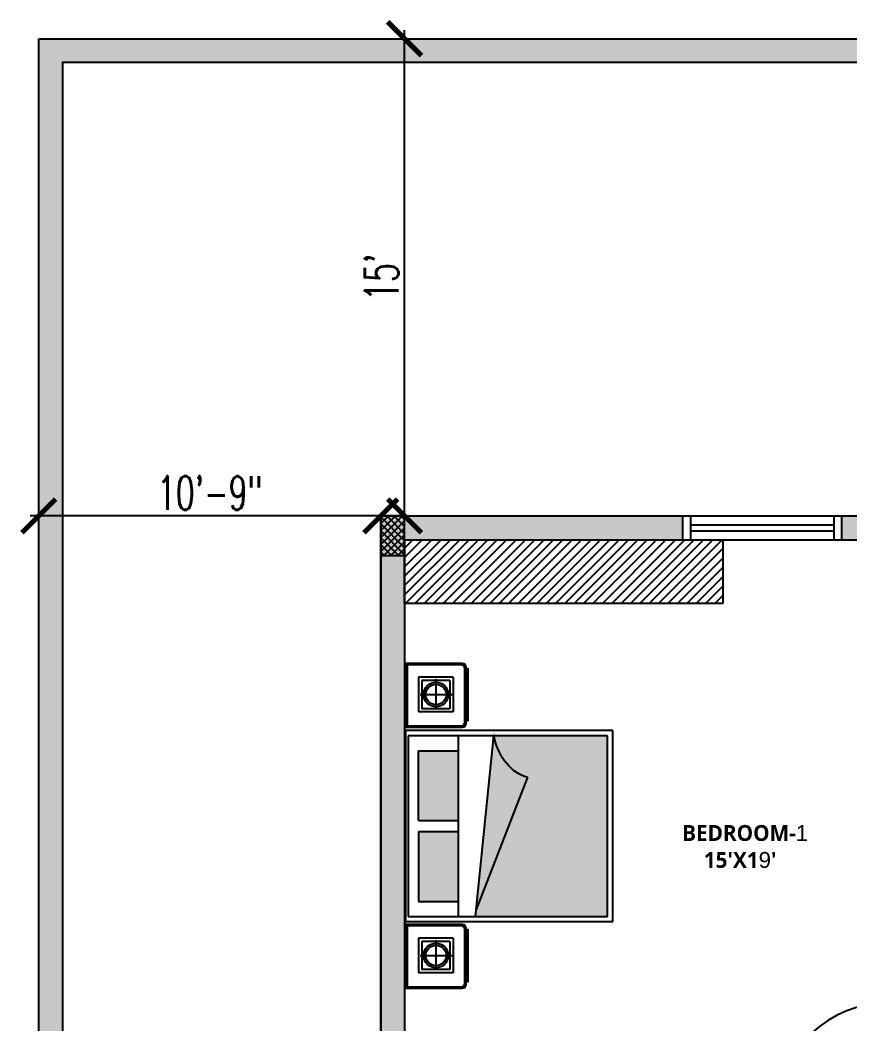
# Model space of a CAD drawing. Header units: inches. Extents: x 99023 to 109265, y 17199 to 18675.
# Drawn here: x 99061.5 to 99374.6, y 18222.8 to 18601.5 of the extents above; entities that cross this region are included whole.
import ezdxf

# ---------------------------------------------------------------- set-up
doc = ezdxf.new("R2010")
doc.units = ezdxf.units.IN
doc.layers.get('0').update_dxf_attribs({"color": 255})
for name, color, linetype in [('Column', 170, 'Continuous'), ('HAT', 8, 'Continuous'), ('I-WALL-PATT', 7, 'Continuous')]:
    doc.layers.add(name, color=color, linetype=linetype)
doc.styles.get("Standard").update_dxf_attribs({"font": 'arial.ttf'})
doc.styles.add('style2', font='romans.shx', dxfattribs={"width": 0.65})
doc.dimstyles.new('115', dxfattribs={"dimscale": 4.25, "dimtxt": 3, "dimasz": 0.5, "dimexe": 0.75, "dimexo": 0.75, "dimgap": 0.25, "dimtad": 1, "dimdec": 8, "dimzin": 0, "dimdsep": 46, "dimlunit": 4, "dimtxsty": 'style2', "dimblk": 'DOT', "dimcen": 0.25, "dimdle": 0.75, "dimclrd": 5, "dimclre": 5, "dimclrt": 2, "dimadec": 0, "dimazin": 0, "dimtfac": 0.75, "dimtdec": 8, "dimtix": 1, "dimtmove": 2, "dimatfit": 0, "dimfxl": 1, "dimfrac": 1, "dimtolj": 1, "dimtzin": 0, "dimlwd": -1, "dimlwe": -1, "dimarcsym": 0})

# ---------------------------------------------------------------- blocks, each defined once
blk = doc.blocks.new('_ArchTick')
at = {"color": 0, "linetype": 'ByBlock', "const_width": 0.15}
blk.add_lwpolyline([(-0.5, -0.5), (0.5, 0.5)], dxfattribs=at)
blk = doc.blocks.new('*D15')
at = {"color": 4, "transparency": 16777216}
blk.add_line((99200.76, 18414.44), (99065.38, 18414.44), dxfattribs=at)
at = {"layer": 'Defpoints', "color": 0, "linetype": 'ByBlock', "lineweight": -2, "transparency": 16777216}
for p in [(99068.57, 18414.44), (99068.57, 18414.44), (99197.57, 18414.44)]:
    blk.add_point(p, dxfattribs=at)
at = {"color": 4, "linetype": 'ByBlock', "transparency": 16777216, "xscale": 12.75, "yscale": 12.75, "zscale": 12.75, "rotation": 180}
blk.add_blockref('_ArchTick', (99068.57, 18414.44), dxfattribs=at)
at = {"color": 4, "linetype": 'ByBlock', "transparency": 16777216, "xscale": 12.75, "yscale": 12.75, "zscale": 12.75}
blk.add_blockref('_ArchTick', (99197.57, 18414.44), dxfattribs=at)
at = {"color": 4, "linetype": 'ByBlock', "transparency": 16777216, "insert": (99133.07, 18423.09), "char_height": 12.75, "attachment_point": 5, "style": 'style2'}
blk.add_mtext('\\A1;10\'-9"', dxfattribs=at)
blk = doc.blocks.new('*D16')
at = {"color": 4, "transparency": 16777216}
blk.add_line((99206.57, 18411.25), (99206.57, 18597.63), dxfattribs=at)
at = {"color": 4, "linetype": 'ByBlock', "transparency": 16777216}
for p, q in [((99209.76, 18594.44), (99209.76, 18594.44)), ((99209.76, 18414.44), (99209.76, 18414.44))]:
    blk.add_line(p, q, dxfattribs=at)
at = {"layer": 'Defpoints', "color": 0, "linetype": 'ByBlock', "lineweight": -2, "transparency": 16777216}
for p in [(99206.57, 18594.44), (99206.57, 18594.44), (99206.57, 18414.44)]:
    blk.add_point(p, dxfattribs=at)
at = {"color": 4, "linetype": 'ByBlock', "transparency": 16777216, "xscale": 12.75, "yscale": 12.75, "zscale": 12.75}
for p, rotation in [((99206.57, 18594.44), 90), ((99206.57, 18414.44), 270)]:
    blk.add_blockref('_ArchTick', p, dxfattribs=dict(at, rotation=rotation))
at = {"color": 4, "linetype": 'ByBlock', "transparency": 16777216, "insert": (99197.92, 18504.44), "char_height": 12.75, "attachment_point": 5, "rotation": 90, "style": 'style2'}
blk.add_mtext("\\A1;15'", dxfattribs=at)

msp = doc.modelspace()

# ---------------------------------------------------------------- hatches: boundary and pattern name
at = {"layer": 'HAT', "linetype": 'ByBlock'}
h = msp.add_hatch(dxfattribs=at)
h.set_pattern_fill('ANSI37', color=256, scale=15)
h.set_pattern_definition([(45, (-251813.3967, -54534.0869), (-1.325825215, 1.325825215), []), (135, (-251813.3967, -54534.0869), (-1.325825215, -1.325825215), [])])
h.paths.add_polyline_path([(99572.56989581, 17979.43877382), (99587.56989581, 17979.43877382), (99587.56989581, 17988.43877382), (99572.56989581, 17988.43877382)])
edge = h.paths.add_edge_path()
edge.add_arc((99767.56989581, 18066.43877382), 6, 0, 360)
edge = h.paths.add_edge_path()
edge.add_arc((99611.56989581, 18066.43877382), 6, 0, 360)
edge = h.paths.add_edge_path()
edge.add_arc((99767.56989581, 18175.93877382), 6, 0, 360)
edge = h.paths.add_edge_path()
edge.add_arc((99611.56989581, 18175.93877382), 6, 0, 360)
edge = h.paths.add_edge_path()
edge.add_arc((100139.56989581, 17926.60544049), 6, 0, 360)
edge = h.paths.add_edge_path()
edge.add_arc((100139.56989581, 17769.43877382), 6, 0, 360)
edge = h.paths.add_edge_path()
edge.add_arc((99914.78482924, 17769.43877382), 6, 0, 360)
edge = h.paths.add_edge_path()
edge.add_arc((100057.06989581, 17851.93877382), 6, 0, 360)
edge = h.paths.add_edge_path()
edge.add_arc((99934.10840987, 17851.93877382), 6, 0, 360)
edge = h.paths.add_edge_path()
edge.add_arc((99835.06989581, 17851.93877382), 6, 0, 360)
h.paths.add_polyline_path([(100061.56989581, 17979.43877382), (100043.56989581, 17979.43877382), (100043.56989581, 17988.43877382), (100061.56989581, 17988.43877382)])
h.paths.add_polyline_path([(99920.60840987, 17979.43877382), (99938.60840987, 17979.43877382), (99938.60840987, 17988.43877382), (99920.60840987, 17988.43877382)])
h.paths.add_polyline_path([(99755.56989581, 17979.43877382), (99770.56989581, 17979.43877382), (99770.56989581, 17988.43877382), (99755.56989581, 17988.43877382)])
h.paths.add_polyline_path([(99572.56989581, 17847.43877382), (99587.56989581, 17847.43877382), (99587.56989581, 17856.43877382), (99572.56989581, 17856.43877382)])
h.paths.add_polyline_path([(99755.56989581, 17862.43877382), (99755.56989581, 17847.43877382), (99764.56989581, 17847.43877382), (99764.56989581, 17862.43877382)])
h.paths.add_polyline_path([(100052.56989581, 18261.43877382), (100052.56989581, 18243.43877382), (100061.56989581, 18243.43877382), (100061.56989581, 18261.43877382)])
h.paths.add_polyline_path([(99929.60840987, 18261.43877382), (99929.60840987, 18243.43877382), (99938.60840987, 18243.43877382), (99938.60840987, 18261.43877382)])
h.paths.add_polyline_path([(99755.56989581, 18258.43877382), (99755.56989581, 18243.43877382), (99764.56989581, 18243.43877382), (99764.56989581, 18258.43877382)])
h.paths.add_polyline_path([(99671.56989581, 18258.43877382), (99671.56989581, 18243.43877382), (99680.56989581, 18243.43877382), (99680.56989581, 18258.43877382)])
h.paths.add_polyline_path([(99488.56989581, 18258.43877382), (99488.56989581, 18243.43877382), (99497.56989581, 18243.43877382), (99497.56989581, 18258.43877382)])
h.paths.add_polyline_path([(99374.56989581, 18171.43877382), (99392.56989581, 18171.43877382), (99392.56989581, 18180.43877382), (99374.56989581, 18180.43877382)])
h.paths.add_polyline_path([(99383.56989581, 18006.43877382), (99383.56989581, 17991.43877382), (99392.56989581, 17991.43877382), (99392.56989581, 18006.43877382)])
h.paths.add_polyline_path([(99383.56989581, 17862.43877382), (99383.56989581, 17847.43877382), (99392.56989581, 17847.43877382), (99392.56989581, 17862.43877382)])
h.paths.add_polyline_path([(99197.56989581, 17862.43877382), (99197.56989581, 17847.43877382), (99206.56989581, 17847.43877382), (99206.56989581, 17862.43877382)])
h.paths.add_polyline_path([(99197.56989581, 18006.43877382), (99197.56989581, 17991.43877382), (99206.56989581, 17991.43877382), (99206.56989581, 18006.43877382)])
h.paths.add_polyline_path([(99197.56989581, 18189.43877382), (99197.56989581, 18171.43877382), (99206.56989581, 18171.43877382), (99206.56989581, 18189.43877382)])
h.paths.add_polyline_path([(99197.56989581, 18414.43877382), (99197.56989581, 18399.43877382), (99206.56989581, 18399.43877382), (99206.56989581, 18414.43877382)])
h.paths.add_polyline_path([(99488.56989581, 18405.43877382), (99503.56989581, 18405.43877382), (99503.56989581, 18414.43877382), (99488.56989581, 18414.43877382)])
h.paths.add_polyline_path([(99377.56989581, 18405.43877382), (99392.56989581, 18405.43877382), (99392.56989581, 18414.43877382), (99377.56989581, 18414.43877382)])
h.paths.add_polyline_path([(99665.56989581, 18405.43877382), (99680.56989581, 18405.43877382), (99680.56989581, 18414.43877382), (99665.56989581, 18414.43877382)])
h.paths.add_polyline_path([(99755.56989581, 18405.43877382), (99770.56989581, 18405.43877382), (99770.56989581, 18414.43877382), (99755.56989581, 18414.43877382)])
h.paths.add_polyline_path([(100046.56989581, 18405.43877382), (100061.56989581, 18405.43877382), (100061.56989581, 18414.43877382), (100046.56989581, 18414.43877382)])
h.paths.add_polyline_path([(99923.60840987, 18405.43877382), (99938.60840987, 18405.43877382), (99938.60840987, 18414.43877382), (99923.60840987, 18414.43877382)])
at = {"layer": 'I-WALL-PATT', "true_color": 0x3b3b3b, "transparency": 33554687}
h = msp.add_hatch(color=250, dxfattribs=at)
h.dxf.hatch_style = 1
h.paths.add_polyline_path([(100067.56989581, 18585.43877382), (100067.56989581, 18594.43877382), (99068.56989581, 18594.43877382), (99068.56989581, 17406.43877382), (101708.56989581, 17406.43877382), (101708.56989581, 18594.43877382), (100406.56989581, 18594.43877382), (100406.56989581, 18585.43877382), (100602.69015878, 18585.43877382), (101699.56989581, 18585.43877382), (101699.56989581, 17415.43877382), (99077.56989581, 17415.43877382), (99077.56989581, 18585.43877382)])
h.paths.add_polyline_path([(100139.56989581, 18594.43877382), (100139.56989581, 18585.43877382), (100214.56989581, 18585.43877382), (100214.56989581, 18594.43877382)], flags=17)
at = {"layer": 'I-WALL-PATT', "true_color": 0x636466, "transparency": 33554687}
h = msp.add_hatch(color=251, dxfattribs=at)
h.dxf.hatch_style = 1
h.paths.add_polyline_path([(99311.56989581, 18414.43877382), (99197.56989581, 18414.43877382), (99197.56989581, 18171.43877382), (99206.56989581, 18171.43877382), (99392.56989581, 18171.43877382), (99392.56989581, 18177.43877382), (99206.56989581, 18177.43877382), (99206.56989581, 18201.43877382), (99206.56989581, 18405.43877382), (99311.56989581, 18405.43877382)])
h.paths.add_polyline_path([(99422.56989581, 18414.43877382), (99371.56989581, 18414.43877382), (99371.56989581, 18405.43877382), (99386.56989581, 18405.43877382), (99386.56989581, 18399.43877382), (99392.56989581, 18399.43877382), (99392.56989581, 18405.43877382), (99422.56989581, 18405.43877382)])
h.paths.add_polyline_path([(99599.56989581, 18414.43877382), (99458.56989581, 18414.43877382), (99458.56989581, 18405.43877382), (99488.56989581, 18405.43877382), (99488.56989581, 18249.43877382), (99392.56989581, 18249.43877382), (99392.56989581, 18369.43877382), (99386.56989581, 18369.43877382), (99386.56989581, 18231.43877382), (99392.56989581, 18231.43877382), (99392.56989581, 18243.43877382), (99623.56989581, 18243.43877382), (99623.56989581, 18249.43877382), (99494.56989581, 18249.43877382), (99494.56989581, 18405.43877382), (99599.56989581, 18405.43877382)])
h.paths.add_polyline_path([(99697.03344221, 18414.43877382), (99680.56989581, 18414.43877382), (99680.56989581, 18405.43877382), (99673.56989581, 18405.43877382), (99697.03344221, 18405.43877382)])
h.paths.add_polyline_path([(99857.60840987, 18414.43877382), (99732.54810034, 18414.43877382), (99732.54810034, 18405.43877382), (99755.56989581, 18405.43877382), (99755.56989581, 18249.43877382), (99680.56989581, 18249.43877382), (99680.56989581, 18369.43877382), (99674.56989581, 18369.43877382), (99674.56989581, 18249.43877382), (99674.56989581, 18243.43877382), (99761.56989581, 18243.43877382), (99761.56989581, 18249.43877382), (99761.56989581, 18405.43877382), (99857.60840987, 18405.43877382)])
h.paths.add_polyline_path([(100061.56989581, 18414.43877382), (100017.57200913, 18414.43877382), (100017.57200913, 18405.43877382), (100052.56989581, 18405.43877382), (100052.56989581, 18315.43877382), (99938.60840987, 18315.43877382), (99938.60840987, 18369.43877382), (99932.60840987, 18369.43877382), (99932.60840987, 18249.43877382), (99821.56989581, 18249.43877382), (99812.56989581, 18249.43877382), (99812.56989581, 18243.43877382), (100010.56989581, 18243.43877382), (100010.56989581, 18249.43877382), (99938.60840987, 18249.43877382), (99938.60840987, 18275.4744556), (99938.47423092, 18275.4744556), (99938.47423092, 18277.68166836), (99938.60840987, 18309.43877382), (99986.56989581, 18309.43877382), (99992.56989581, 18309.43877382), (100052.56989581, 18309.43877382), (100052.56989581, 18303.43877382), (100061.56989581, 18303.43877382)])
at = {"layer": 'I-WALL-PATT', "true_color": 0x552a2a, "transparency": 33554687}
h = msp.add_hatch(dxfattribs=at)
h.set_pattern_fill('ANSI31', color=19, scale=20)
h.set_pattern_definition([(45, (98183.3205, 29170.0435), (-1.76776695, 1.76776695), [])])
h.paths.add_polyline_path([(99326.56989581, 18405.43877382), (99206.56989581, 18405.43877382), (99206.56989581, 18381.43877382), (99326.56989581, 18381.43877382)])
at = {"layer": 'I-WALL-PATT', "true_color": 0x727430, "transparency": 33554687}
h = msp.add_hatch(color=67, dxfattribs=at)
h.dxf.hatch_style = 1
edge = h.paths.add_edge_path()
edge.add_line((99233.56289075, 18266.01603759), (99252.889414, 18315.82889914))
edge.add_ellipse((99255.51278675, 18338.47237723), major_axis=(0, 22.95113405), ratio=0.70043940631, start_angle=107.5918240658, end_angle=170.6080762352, ccw=False)
edge.add_line((99240.18871571, 18331.53576716), (99233.56289075, 18266.01603759))
h.paths.add_polyline_path([(99226.73202335, 18269.01415531), (99226.73202335, 18295.36466243), (99211.87764932, 18295.36466243), (99211.87764932, 18269.01415531)])
h.paths.add_polyline_path([(99211.87764932, 18299.47009474), (99226.73202335, 18299.47009474), (99226.73202335, 18325.82060185), (99211.87764932, 18325.82060185)])
at = {"layer": 'I-WALL-PATT', "true_color": 0xbec16c, "transparency": 33554687}
h = msp.add_hatch(color=63, dxfattribs=at)
h.dxf.hatch_style = 1
edge = h.paths.add_edge_path()
edge.add_line((99233.56289075, 18266.01603759), (99233.29161439, 18263.33351066))
edge.add_line((99233.29161439, 18263.33351066), (99283.11343879, 18263.33351066))
edge.add_line((99283.11343879, 18263.33351066), (99283.11343879, 18331.50124651))
edge.add_line((99283.11343879, 18331.50124651), (99240.19640315, 18331.50124651))
edge.add_ellipse((99255.51278675, 18338.47237723), major_axis=(0, 22.95113405), ratio=0.70043940631, start_angle=107.682252894, end_angle=170.6080762352)
edge.add_line((99252.889414, 18315.82889914), (99233.56289075, 18266.01603759))

# ---------------------------------------------------------------- linework, layer by layer
at = {"color": 251, "true_color": 0x636466}
for p, q in [((99207.06051889, 18358.74457366), (99207.06051889, 18334.74457366)), ((99228.36408739, 18358.74457366), (99207.06051889, 18358.74457366)), ((99227.88868466, 18358.26917092), (99207.06051889, 18358.26917092)), ((99207.53592162, 18358.74457366), (99207.53592162, 18334.74457366)), ((99229.31489285, 18336.64618458), (99229.31489285, 18356.84296274)), ((99229.79029559, 18336.17078185), (99229.79029559, 18357.31836546)), ((99224.85178733, 18353.54358726), (99211.86635795, 18353.54358726)), ((99211.86635795, 18353.54358726), (99211.86635795, 18340.55815789)), ((99223.69237399, 18352.38417393), (99213.02577129, 18352.38417393)), ((99213.02577129, 18352.38417393), (99213.02577129, 18341.71757123)), ((99218.41672315, 18352.79895619), (99218.41672315, 18341.46384798)), ((99223.69237399, 18352.38417393), (99223.69237399, 18341.71757123)), ((99224.85178733, 18353.54358726), (99224.85178733, 18340.55815789)), ((99212.51003174, 18347.05966089), (99224.46689695, 18347.05966089)), ((99224.85178733, 18340.55815789), (99211.86635795, 18340.55815789)), ((99223.69237399, 18341.71757123), (99213.02577129, 18341.71757123)), ((99207.06051889, 18335.21997639), (99227.88868466, 18335.21997639)), ((99207.06051889, 18334.74457366), (99228.36408739, 18334.74457366)), ((99207.10291248, 18261.43877382), (99207.10291248, 18333.43877382)), ((99285.10291248, 18333.43877382), (99207.10291248, 18333.43877382)), ((99285.10291248, 18261.43877382), (99285.10291248, 18333.43877382)), ((99207.89870195, 18331.50124651), (99207.89870195, 18263.33351066)), ((99283.11343879, 18331.50124651), (99207.89870195, 18331.50124651)), ((99226.73202335, 18331.48182877), (99226.73202335, 18263.32524084)), ((99233.29405086, 18263.35760376), (99240.18871571, 18331.53576716)), ((99283.11343879, 18263.33351066), (99283.11343879, 18331.50124651)), ((99211.87764932, 18299.47009474), (99211.87764932, 18325.82060185)), ((99211.87764932, 18325.82060185), (99226.73202335, 18325.82060185)), ((99252.889414, 18315.82889915), (99233.53596881, 18265.94664803)), ((99211.87764932, 18299.47009474), (99226.86810216, 18299.47009474)), ((99211.87764932, 18295.36466243), (99211.87764932, 18269.01415531)), ((99211.87764932, 18295.36466243), (99226.86810216, 18295.36466243)), ((99211.87764932, 18269.01415531), (99226.73202335, 18269.01415531)), ((99207.10291248, 18261.43877382), (99285.10291248, 18261.43877382)), ((99207.89870195, 18263.33351066), (99283.11343879, 18263.33351066)), ((99207.06051889, 18260.29056223), (99207.06051889, 18236.29056223)), ((99228.36408739, 18260.29056223), (99207.06051889, 18260.29056223)), ((99227.88868466, 18259.8151595), (99207.06051889, 18259.8151595)), ((99207.53592162, 18260.29056223), (99207.53592162, 18236.29056223)), ((99229.31489285, 18238.19217316), (99229.31489285, 18258.38895132)), ((99229.79029559, 18237.71677043), (99229.79029559, 18258.86435404)), ((99224.85178733, 18255.08957584), (99211.86635795, 18255.08957584)), ((99211.86635795, 18255.08957584), (99211.86635795, 18242.10414647)), ((99223.69237399, 18253.9301625), (99213.02577129, 18253.9301625)), ((99213.02577129, 18253.9301625), (99213.02577129, 18243.2635598)), ((99218.41672315, 18254.34494477), (99218.41672315, 18243.00983655)), ((99223.69237399, 18253.9301625), (99223.69237399, 18243.2635598)), ((99224.85178733, 18255.08957584), (99224.85178733, 18242.10414647)), ((99212.51003174, 18248.60564947), (99224.46689695, 18248.60564947)), ((99224.85178733, 18242.10414647), (99211.86635795, 18242.10414647)), ((99223.69237399, 18243.2635598), (99213.02577129, 18243.2635598)), ((99207.06051889, 18236.76596496), (99227.88868466, 18236.76596496)), ((99207.06051889, 18236.29056223), (99228.36408739, 18236.29056223))]:
    msp.add_line(p, q, dxfattribs=at)
for points in [[(99229.83912281, 18337.10808708), (99229.83912281, 18356.83541261), (99230.41335496, 18356.83541261), (99230.41335496, 18337.10808708)], [(99229.83912281, 18238.65407565), (99229.83912281, 18258.38140119), (99230.41335496, 18258.38140119), (99230.41335496, 18238.65407565)]]:
    msp.add_lwpolyline(points, close=True, dxfattribs=at)
for centre, radius in [((99218.41632203, 18347.05966089), 4.63765335), ((99218.41672315, 18347.05966089), 3.86471112), ((99218.41632203, 18248.60564947), 4.63765335), ((99218.41672315, 18248.60564947), 3.86471112)]:
    msp.add_circle(centre, radius, dxfattribs=at)
for centre, start, end in [((99227.88868466, 18356.84296274), 0, 90), ((99228.36408739, 18357.31836546), 0, 90), ((99227.88868466, 18336.64618458), 270, 0), ((99228.36408739, 18336.17078185), 270, 0), ((99227.88868466, 18258.38895132), 0, 90), ((99228.36408739, 18258.86435404), 0, 90), ((99227.88868466, 18238.19217316), 270, 0), ((99228.36408739, 18237.71677043), 270, 0)]:
    msp.add_arc(centre, 1.42620819, start, end, dxfattribs=at)
at = {"color": 251, "true_color": 0x636466, "extrusion": (0, 0, -1)}
msp.add_ellipse((99255.51278675, 18338.47237723), major_axis=(0, 22.95113405), ratio=0.7004394063, start_param=3.3055126464, end_param=4.405353729, dxfattribs=at)
at = {"layer": 'Column', "color": 3, "linetype": 'ByBlock', "ltscale": 12}
msp.add_lwpolyline([(99197.56989581, 18414.43877382), (99197.56989581, 18399.43877382), (99206.56989581, 18399.43877382), (99206.56989581, 18414.43877382)], close=True, dxfattribs=at)
at = {"layer": 'I-WALL-PATT', "color": 18, "true_color": 0x000000}
for p, q in [((99068.56989581, 18594.43877382), (100067.56989581, 18594.43877382)), ((99068.56989581, 17406.43877382), (99068.56989581, 18594.43877382)), ((99197.56989581, 18414.43877382), (99863.56989581, 18414.43877382)), ((99197.56989581, 18414.43877382), (99197.56989581, 18171.43877382)), ((99206.56989581, 18405.43877382), (99387.56989581, 18405.43877382)), ((99206.56989581, 18405.43877382), (99206.56989581, 18177.43877382))]:
    msp.add_line(p, q, dxfattribs=at)
at = {"layer": 'I-WALL-PATT', "color": 251, "true_color": 0x636466}
for p, q in [((99311.56989581, 18405.43877382), (99311.56989581, 18414.43877382)), ((99311.56989581, 18414.43877382), (99371.56989581, 18414.43877382)), ((99314.56989581, 18405.43877382), (99314.56989581, 18414.43877382)), ((99368.56989581, 18405.43877382), (99368.56989581, 18414.43877382)), ((99371.56989581, 18405.43877382), (99371.56989581, 18414.43877382)), ((99314.56989581, 18411.03877382), (99368.56989581, 18411.03877382)), ((99314.56989581, 18408.83877382), (99368.56989581, 18408.83877382)), ((99311.56989581, 18405.43877382), (99371.56989581, 18405.43877382))]:
    msp.add_line(p, q, dxfattribs=at)
at = {"layer": 'I-WALL-PATT', "color": 19, "true_color": 0x552a2a}
for p, q in [((99206.56989581, 18405.43877382), (99326.56989581, 18405.43877382)), ((99206.56989581, 18381.43877382), (99206.56989581, 18405.43877382)), ((99326.56989581, 18405.43877382), (99326.56989581, 18381.43877382)), ((99326.56989581, 18381.43877382), (99206.56989581, 18381.43877382))]:
    msp.add_line(p, q, dxfattribs=at)
at = {"layer": 'I-WALL-PATT', "color": 18, "true_color": 0x000000}
msp.add_lwpolyline([(100067.56989581, 18585.43877382), (99077.56989581, 18585.43877382), (99077.56989581, 17415.43877382), (101699.56989581, 17415.43877382), (101699.56989581, 18585.43877382), (100406.56989581, 18585.43877382)], dxfattribs=at)
at = {"layer": 'I-WALL-PATT', "color": 251, "true_color": 0x636466}
msp.add_lwpolyline([(99197.56989581, 17847.43877382), (99197.56989581, 18414.43877382), (100061.56989581, 18414.43877382), (100061.56989581, 17979.43877382), (99764.56989581, 17979.43877382), (99764.56989581, 17847.43877382), (99197.56989581, 17847.43877382)], dxfattribs=at)
at = {"layer": 'I-WALL-PATT', "color": 19, "true_color": 0x552a2a}
msp.add_arc((99388.06989581, 18189.9131328), 40.52872538, 89.2931281156, 177.8426795167, dxfattribs=at)

# ---------------------------------------------------------------- texts
at = {"color": 18, "true_color": 0x000000, "char_height": 6, "attachment_point": 1}
for s, insert in [('{\\fYu Gothic Medium|b1|i0|c128|p34;BEDROOM-}1', (99311.25640104, 18297.81084879)), ("{\\fYu Gothic Medium|b1|i0|c128|p34;15'X1}9{\\fYu Gothic Medium|b1|i0|c128|p34;'}", (99319.43077002, 18287.65039696))]:
    msp.add_mtext_dynamic_manual_height_columns(s, width=85.7097593755, gutter_width=2.23278474, heights=[0], dxfattribs=dict(at, insert=insert))

# ---------------------------------------------------------------- dimensions: what is measured, and where the dimension line sits
at = {"color": 7, "linetype": 'ByBlock'}
dim = msp.add_linear_dim(base=(99206.5698958135, 18594.4387738228), p1=(99206.5698958131, 18414.4387738228), p2=(99206.5698958131, 18594.4387738228), angle=90, dimstyle='115', override={"dimasz": 3, "dimblk1": 'ArchTick', "dimblk2": 'ArchTick', "dimsah": 1, "dimclrd": 4, "dimclre": 4, "dimclrt": 4}, dxfattribs=at)
dim.commit()
dim.dimension.update_dxf_attribs({"geometry": '*D16', "text_midpoint": (99197.9181100992, 18504.4387738227)})
dim = msp.add_linear_dim(base=(99068.5698958131, 18414.4387738228), p1=(99197.5698958131, 18414.4387738228), p2=(99068.5698958131, 18414.4387738228), dimstyle='115', override={"dimasz": 3, "dimblk1": 'ArchTick', "dimblk2": 'ArchTick', "dimsah": 1, "dimclrd": 4, "dimclre": 4, "dimclrt": 4}, dxfattribs=at)
dim.commit()
dim.dimension.update_dxf_attribs({"geometry": '*D15', "text_midpoint": (99133.0698958131, 18423.090559537)})

doc.saveas('drawing.dxf')
